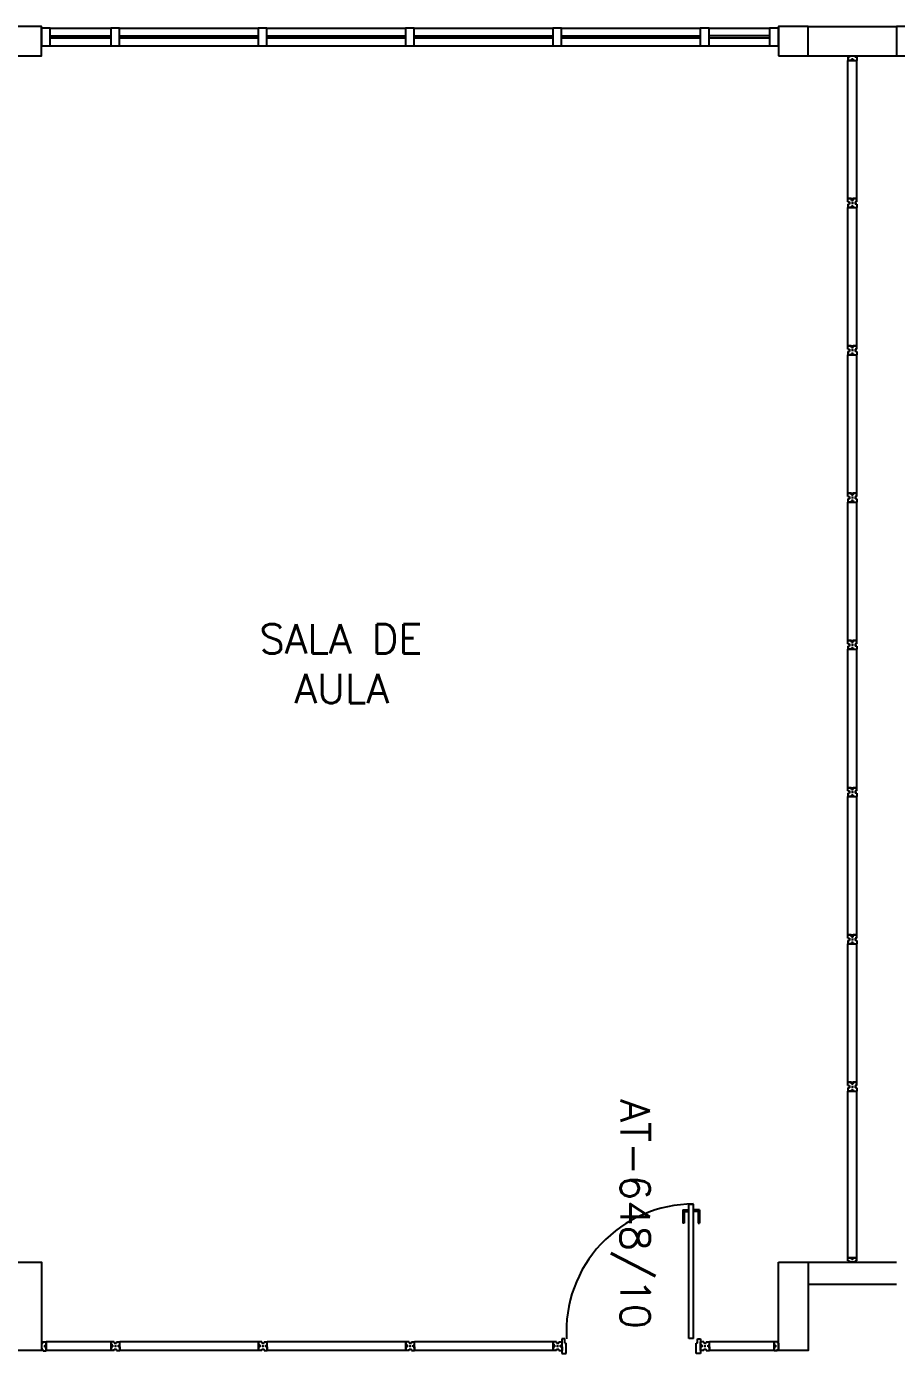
# Model space of a CAD drawing. Header units: millimetres. Extents: x 2552 to 3104, y 1319 to 1450.
# Drawn here: x 2729.76 to 2735.67, y 1342.73 to 1351.74 of the extents above; entities that cross this region are included whole.
import ezdxf

# ---------------------------------------------------------------- set-up
doc = ezdxf.new("R2010")
doc.units = ezdxf.units.MM
for name, color, linetype in [('AR-DIV-EXI', 2, 'Continuous'), ('AR-EST-CNC', 3, 'Continuous'), ('AR-EST-CNC-CRT', 3, 'Continuous'), ('AR-REV', 2, 'Continuous'), ('BI-POR-EXI', 2, 'Continuous'), ('DIV', 2, 'Continuous'), ('TEXTO', 2, 'Continuous'), ('TEXTO-ENDEREÇO', 2, 'Continuous')]:
    doc.layers.add(name, color=color, linetype=linetype)
doc.styles.add('UNB-100', font='simplex.shx', dxfattribs={"height": 0.2})
doc.styles.add('UNB-100-1', font='simplex.shx', dxfattribs={"height": 0.2})

# ---------------------------------------------------------------- blocks, each defined once
blk = doc.blocks.new('ESQCIR-TTN')
for p, q in [((0, 0), (0, -0.12)), ((0.06, 0), (0, 0)), ((0.06, 0), (0.4773, 0)), ((0.06, -0.12), (0.06, 0)), ((0.53, 0), (0.47, 0)), ((0.47, 0), (0.47, -0.12)), ((0.53, 0), (1.4716, 0)), ((0.53, -0.12), (0.53, 0)), ((1.53, 0), (1.47, 0)), ((1.47, 0), (1.47, -0.12)), ((1.53, 0), (2.4716, 0)), ((1.53, -0.12), (1.53, 0)), ((2.53, 0), (2.47, 0)), ((2.47, 0), (2.47, -0.12)), ((2.53, 0), (3.4716, 0)), ((2.53, -0.12), (2.53, 0)), ((3.53, 0), (3.47, 0)), ((3.47, 0), (3.47, -0.12)), ((3.53, 0), (4.4716, 0)), ((3.53, -0.12), (3.53, 0)), ((4.53, 0), (4.47, 0)), ((4.47, 0), (4.47, -0.12)), ((4.53, 0), (4.9408, 0)), ((4.53, -0.12), (4.53, 0)), ((4.9408, 0), (4.9408, -0.12)), ((5.0008, 0), (4.9408, 0)), ((5.0008, -0.12), (5.0008, 0)), ((0.06, -0.054), (0.4773, -0.054)), ((0.06, -0.066), (0.4773, -0.066)), ((0.53, -0.054), (1.4716, -0.054)), ((0.53, -0.066), (1.4716, -0.066)), ((1.53, -0.054), (2.4716, -0.054)), ((1.53, -0.066), (2.4716, -0.066)), ((2.53, -0.054), (3.4716, -0.054)), ((2.53, -0.066), (3.4716, -0.066)), ((3.53, -0.054), (4.4716, -0.054)), ((3.53, -0.066), (4.4716, -0.066)), ((4.53, -0.05), (4.9408, -0.05)), ((4.53, -0.066), (4.9408, -0.066)), ((0, -0.12), (0.06, -0.12)), ((0.06, -0.12), (0.4773, -0.12)), ((0.47, -0.12), (0.53, -0.12)), ((0.53, -0.12), (1.4716, -0.12)), ((1.47, -0.12), (1.53, -0.12)), ((1.53, -0.12), (2.4716, -0.12)), ((2.47, -0.12), (2.53, -0.12)), ((2.53, -0.12), (3.4716, -0.12)), ((3.47, -0.12), (3.53, -0.12)), ((3.53, -0.12), (4.4716, -0.12)), ((4.47, -0.12), (4.53, -0.12)), ((4.53, -0.12), (4.9408, -0.12)), ((4.9408, -0.12), (5.0008, -0.12))]:
    blk.add_line(p, q)
blk = doc.blocks.new('DIVMT-TTN')
for p, q in [((-0.03, 0.03), (-0.03, 0.006)), ((-0.008, 0.03), (-0.03, 0.03)), ((-0.0185, 0.006), (-0.03, 0.006)), ((-0.0185, -0.006), (-0.0185, 0.006)), ((-0.008, 0.03), (-0.008, 0.02)), ((-0.008, 0.02), (0.008, 0.02)), ((-0.0051, 0), (0.0051, 0)), ((0.0051, 0), (-0.0051, 0)), ((-0.0051, 0), (0.0051, 0)), ((0, -0.0051), (0, 0.0051)), ((0, 0.0051), (0, -0.0051)), ((0.008, 0.03), (0.008, 0.02)), ((0.008, 0.03), (0.03, 0.03)), ((0.0205, 0.006), (0.03, 0.006)), ((0.0205, -0.006), (0.0205, 0.006)), ((0.0205, 0.006), (0.0205, -0.006)), ((0.0205, 0.006), (0.03, 0.006)), ((0.97, 0.03), (0.03, 0.03)), ((0.03, 0.006), (0.03, 0.03)), ((0.03, -0.03), (0.03, 0.03)), ((0.03, -0.005), (0.03, 0.005)), ((0.97, -0.03), (0.97, 0.03)), ((0.97, 0.03), (0.97, 0.009)), ((0.97, 0.009), (0.97, 0.027)), ((0.9795, 0.006), (0.97, 0.006)), ((0.97, -0.005), (0.97, 0.005)), ((0.9795, 0.006), (0.9795, -0.006)), ((1.0051, 0), (0.9949, 0)), ((1, 0.0051), (1, -0.0051)), ((-0.0185, -0.006), (-0.03, -0.006)), ((-0.03, -0.03), (-0.03, -0.006)), ((-0.008, -0.03), (-0.03, -0.03)), ((-0.008, -0.03), (-0.008, -0.02)), ((-0.008, -0.02), (0.008, -0.02)), ((0.008, -0.03), (0.008, -0.02)), ((0.008, -0.03), (0.03, -0.03)), ((0.0205, -0.006), (0.03, -0.006)), ((0.0205, -0.006), (0.03, -0.006)), ((0.03, -0.006), (0.03, -0.03)), ((0.97, -0.03), (0.03, -0.03)), ((0.9795, -0.006), (0.97, -0.006)), ((0.97, -0.009), (0.97, -0.027))]:
    blk.add_line(p, q)
blk = doc.blocks.new('MTINI-TTN')
for p, q in [((-0.03, 0.008), (-0.03, 0.03)), ((0.03, 0.03), (-0.03, 0.03)), ((-0.03, 0.008), (-0.02, 0.008)), ((-0.009, 0.03), (-0.027, 0.03)), ((-0.02, 0.008), (-0.02, 0)), ((-0.0009, 0), (-0.02, 0)), ((-0.006, 0.0205), (-0.006, 0.03)), ((-0.006, 0.0225), (-0.006, 0.027)), ((-0.006, 0.0205), (0.006, 0.0205)), ((0.0051, 0), (-0.0051, 0)), ((0.005, 0.03), (-0.005, 0.03)), ((0.004, 0.0205), (-0.004, 0.0205)), ((0.02, 0), (-0.0009, 0)), ((0, -0.0051), (0, 0.0051)), ((0.006, 0.0205), (0.006, 0.03)), ((0.006, 0.0225), (0.006, 0.027)), ((0.009, 0.03), (0.027, 0.03)), ((0.03, 0.008), (0.02, 0.008)), ((0.02, 0), (0.02, 0.008)), ((0.03, 0.008), (0.03, 0.03))]:
    blk.add_line(p, q)
blk = doc.blocks.new('PDV2D-TTN')
at = {"layer": 'DIV'}
for p, q in [((0.0299, 0.05), (0.0599, 0.05)), ((0.0299, 0.035), (0.0299, 0.05)), ((0.0299, -0.035), (0.0299, 0.035)), ((0.0599, 0.05), (0.0599, -0.0199)), ((0.9412, 0.05), (0.9412, -0.0199)), ((0.9712, 0.05), (0.9412, 0.05)), ((0.9712, 0.035), (0.9712, 0.05)), ((0.9712, -0.035), (0.9712, 0.035)), ((0.0299, -0.05), (0.0299, -0.0347)), ((0.05, -0.05), (0.0299, -0.05)), ((0.05, -0.0199), (0.0599, -0.0199)), ((0.05, -0.0199), (0.05, -0.05)), ((0.0787, -0.0505), (0.1087, -0.0505)), ((0.0787, -0.0505), (0.0787, -0.9647)), ((0.1087, -0.0505), (0.1087, -0.9647)), ((0.9512, -0.0199), (0.9412, -0.0199)), ((0.9512, -0.0199), (0.9512, -0.05)), ((0.9512, -0.05), (0.9712, -0.05)), ((0.9712, -0.05), (0.9712, -0.0347)), ((0.1087, -0.9647), (0.0787, -0.9647))]:
    blk.add_line(p, q, dxfattribs=at)
at = {"layer": 'DIV', "color": 1}
for p, q in [((0.0362, -0.9247), (0.0362, -0.8347)), ((0.0462, -0.8347), (0.0364, -0.8347)), ((0.0462, -0.9147), (0.0462, -0.8347)), ((0.1409, -0.9147), (0.1409, -0.8347)), ((0.1409, -0.8347), (0.1507, -0.8347)), ((0.1509, -0.9247), (0.1509, -0.8347)), ((0.0362, -0.9147), (0.0787, -0.9147)), ((0.0362, -0.9247), (0.0787, -0.9247)), ((0.1409, -0.9147), (0.1087, -0.9147)), ((0.1509, -0.9247), (0.1087, -0.9247))]:
    blk.add_line(p, q, dxfattribs=at)
blk.add_arc((0.0755, -0.1001), 0.8651, 270.2128, 3.32117, dxfattribs=at)

msp = doc.modelspace()

# ---------------------------------------------------------------- linework, layer by layer
at = {"layer": 'AR-DIV-EXI'}
for p, q in [((2735.3672, 1351.5428), (2735.3672, 1351.5326)), ((2735.3372, 1351.5297), (2735.3372, 1351.5077)), ((2735.3372, 1351.5297), (2735.3472, 1351.5297)), ((2735.3372, 1350.569), (2735.3372, 1351.5077)), ((2735.3372, 1351.5077), (2735.3972, 1351.5077)), ((2735.3582, 1351.5077), (2735.3402, 1351.5077)), ((2735.3472, 1351.5377), (2735.3472, 1351.5297)), ((2735.3472, 1351.5377), (2735.368, 1351.5377)), ((2735.3612, 1351.5172), (2735.3612, 1351.5077)), ((2735.3732, 1351.5172), (2735.3612, 1351.5172)), ((2735.3612, 1351.5152), (2735.3612, 1351.5107)), ((2735.3621, 1351.5377), (2735.3723, 1351.5377)), ((2735.3622, 1351.5077), (2735.3722, 1351.5077)), ((2735.3632, 1351.5172), (2735.3712, 1351.5172)), ((2735.368, 1351.5377), (2735.3872, 1351.5377)), ((2735.3732, 1351.5172), (2735.3732, 1351.5077)), ((2735.3732, 1351.5152), (2735.3732, 1351.5107)), ((2735.3762, 1351.5077), (2735.3942, 1351.5077)), ((2735.3872, 1351.5297), (2735.3872, 1351.5377)), ((2735.3972, 1351.5297), (2735.3872, 1351.5297)), ((2735.3972, 1351.5297), (2735.3972, 1351.5077)), ((2735.3972, 1350.569), (2735.3972, 1351.5077)), ((2735.3372, 1350.569), (2735.3972, 1350.569)), ((2735.3582, 1350.569), (2735.3402, 1350.569)), ((2735.3612, 1350.5595), (2735.3612, 1350.569)), ((2735.3622, 1350.569), (2735.3722, 1350.569)), ((2735.3732, 1350.5595), (2735.3732, 1350.569)), ((2735.3972, 1350.569), (2735.3762, 1350.569)), ((2735.3762, 1350.569), (2735.3942, 1350.569)), ((2735.3372, 1344.569), (2735.3612, 1344.569)), ((2735.3372, 1344.547), (2735.3372, 1344.569)), ((2735.3372, 1344.569), (2735.3612, 1344.569)), ((2735.3372, 1344.547), (2735.3372, 1344.569)), ((2735.3372, 1344.547), (2735.3472, 1344.547)), ((2735.3372, 1344.547), (2735.3472, 1344.547)), ((2735.3372, 1344.531), (2735.3372, 1344.509)), ((2735.3372, 1344.531), (2735.3472, 1344.531)), ((2735.3372, 1344.531), (2735.3372, 1344.509)), ((2735.3372, 1344.531), (2735.3472, 1344.531)), ((2735.3472, 1344.547), (2735.3472, 1344.531)), ((2735.3472, 1344.547), (2735.3472, 1344.531)), ((2735.3612, 1344.5575), (2735.3612, 1344.569)), ((2735.3612, 1344.5575), (2735.3612, 1344.569)), ((2735.3612, 1344.5575), (2735.3732, 1344.5575)), ((2735.3612, 1344.5575), (2735.3732, 1344.5575)), ((2735.3612, 1344.5185), (2735.3612, 1344.509)), ((2735.3732, 1344.5185), (2735.3612, 1344.5185)), ((2735.3612, 1344.5185), (2735.3612, 1344.509)), ((2735.3612, 1344.5185), (2735.3732, 1344.5185)), ((2735.3612, 1344.5185), (2735.3612, 1344.509)), ((2735.3732, 1344.5185), (2735.3612, 1344.5185)), ((2735.3612, 1344.5185), (2735.3612, 1344.509)), ((2735.3612, 1344.5185), (2735.3732, 1344.5185)), ((2735.3723, 1344.539), (2735.3621, 1344.539)), ((2735.3621, 1344.539), (2735.3723, 1344.539)), ((2735.3723, 1344.539), (2735.3621, 1344.539)), ((2735.3621, 1344.539), (2735.3723, 1344.539)), ((2735.3672, 1344.5441), (2735.3672, 1344.5339)), ((2735.3672, 1344.5339), (2735.3672, 1344.5441)), ((2735.3672, 1344.5441), (2735.3672, 1344.5339)), ((2735.3672, 1344.5441), (2735.3672, 1344.5339)), ((2735.3672, 1344.5339), (2735.3672, 1344.5441)), ((2735.3672, 1344.5441), (2735.3672, 1344.5339)), ((2735.3972, 1344.569), (2735.3732, 1344.569)), ((2735.3732, 1344.5575), (2735.3732, 1344.569)), ((2735.3972, 1344.569), (2735.3732, 1344.569)), ((2735.3732, 1344.5575), (2735.3732, 1344.569)), ((2735.3732, 1344.5185), (2735.3732, 1344.509)), ((2735.3732, 1344.5185), (2735.3732, 1344.509)), ((2735.3732, 1344.5185), (2735.3732, 1344.509)), ((2735.3732, 1344.5185), (2735.3732, 1344.509)), ((2735.3872, 1344.547), (2735.3872, 1344.531)), ((2735.3972, 1344.547), (2735.3872, 1344.547)), ((2735.3872, 1344.547), (2735.3872, 1344.531)), ((2735.3972, 1344.547), (2735.3872, 1344.547)), ((2735.3972, 1344.531), (2735.3872, 1344.531)), ((2735.3972, 1344.531), (2735.3872, 1344.531)), ((2735.3972, 1344.547), (2735.3972, 1344.569)), ((2735.3972, 1344.547), (2735.3972, 1344.569)), ((2735.3972, 1344.531), (2735.3972, 1344.509)), ((2735.3972, 1344.531), (2735.3972, 1344.509)), ((2735.3372, 1343.3776), (2735.3372, 1344.509)), ((2735.3372, 1344.509), (2735.3972, 1344.509)), ((2735.3612, 1344.509), (2735.3372, 1344.509)), ((2735.3372, 1343.3776), (2735.3372, 1344.509)), ((2735.3372, 1344.509), (2735.3972, 1344.509)), ((2735.3612, 1344.509), (2735.3372, 1344.509)), ((2735.3622, 1344.509), (2735.3722, 1344.509)), ((2735.3622, 1344.509), (2735.3722, 1344.509)), ((2735.3732, 1344.509), (2735.3972, 1344.509)), ((2735.3732, 1344.509), (2735.3972, 1344.509)), ((2735.3972, 1343.3776), (2735.3972, 1344.509)), ((2735.3972, 1343.3776), (2735.3972, 1344.509)), ((2735.3372, 1343.3776), (2735.3972, 1343.3776)), ((2735.3372, 1343.3776), (2735.3972, 1343.3776)), ((2735.3582, 1343.3776), (2735.3402, 1343.3776)), ((2735.3582, 1343.3776), (2735.3402, 1343.3776)), ((2735.3612, 1343.3681), (2735.3612, 1343.3776)), ((2735.3612, 1343.3681), (2735.3612, 1343.3776)), ((2735.3732, 1343.3681), (2735.3612, 1343.3681)), ((2735.3732, 1343.3681), (2735.3612, 1343.3681)), ((2735.3723, 1343.3476), (2735.3621, 1343.3476)), ((2735.3723, 1343.3476), (2735.3621, 1343.3476)), ((2735.3622, 1343.3776), (2735.3722, 1343.3776)), ((2735.3622, 1343.3776), (2735.3722, 1343.3776)), ((2735.3672, 1343.3425), (2735.3672, 1343.3527)), ((2735.3672, 1343.3425), (2735.3672, 1343.3527)), ((2735.3732, 1343.3681), (2735.3732, 1343.3776)), ((2735.3732, 1343.3681), (2735.3732, 1343.3776)), ((2735.3762, 1343.3776), (2735.3942, 1343.3776)), ((2735.3972, 1343.3776), (2735.3762, 1343.3776)), ((2735.3762, 1343.3776), (2735.3942, 1343.3776)), ((2735.3972, 1343.3776), (2735.3762, 1343.3776)), ((2729.8741, 1342.8063), (2729.8741, 1342.7963)), ((2729.8741, 1342.8063), (2729.8961, 1342.8063)), ((2729.8741, 1342.8063), (2729.8741, 1342.7963)), ((2729.8741, 1342.8063), (2729.8961, 1342.8063)), ((2729.8961, 1342.8074), (2729.8961, 1342.7864)), ((2729.8961, 1342.7474), (2729.8961, 1342.8074)), ((2730.3371, 1342.8074), (2729.8961, 1342.8074)), ((2729.8961, 1342.8074), (2729.8961, 1342.7864)), ((2729.8961, 1342.7474), (2729.8961, 1342.8074)), ((2730.3371, 1342.8074), (2729.8961, 1342.8074)), ((2729.8961, 1342.8063), (2729.8961, 1342.7463)), ((2729.8961, 1342.8063), (2729.8961, 1342.7463)), ((2729.8961, 1342.7864), (2729.8961, 1342.8044)), ((2729.8961, 1342.7864), (2729.8961, 1342.8044)), ((2729.8961, 1342.7853), (2729.8961, 1342.8033)), ((2729.8961, 1342.7853), (2729.8961, 1342.8033)), ((2730.359, 1342.8074), (2730.337, 1342.8074)), ((2730.337, 1342.8074), (2730.337, 1342.7834)), ((2730.359, 1342.8074), (2730.337, 1342.8074)), ((2730.337, 1342.8074), (2730.337, 1342.7834)), ((2730.3371, 1342.7474), (2730.3371, 1342.8074)), ((2730.3371, 1342.8074), (2730.3371, 1342.7864)), ((2730.3371, 1342.7474), (2730.3371, 1342.8074)), ((2730.3371, 1342.8074), (2730.3371, 1342.7864)), ((2730.3371, 1342.7864), (2730.3371, 1342.8044)), ((2730.3371, 1342.7864), (2730.3371, 1342.8044)), ((2730.359, 1342.8074), (2730.359, 1342.7974)), ((2730.359, 1342.8074), (2730.359, 1342.7974)), ((2730.375, 1342.8074), (2730.397, 1342.8074)), ((2730.375, 1342.8074), (2730.375, 1342.7974)), ((2730.375, 1342.8074), (2730.397, 1342.8074)), ((2730.375, 1342.8074), (2730.375, 1342.7974)), ((2730.397, 1342.7474), (2730.397, 1342.8074)), ((2730.397, 1342.7834), (2730.397, 1342.8074)), ((2731.337, 1342.8074), (2730.397, 1342.8074)), ((2730.397, 1342.7474), (2730.397, 1342.8074)), ((2730.397, 1342.7834), (2730.397, 1342.8074)), ((2731.337, 1342.8074), (2730.397, 1342.8074)), ((2731.359, 1342.8074), (2731.337, 1342.8074)), ((2731.337, 1342.8074), (2731.337, 1342.7834)), ((2731.337, 1342.8074), (2731.337, 1342.7864)), ((2731.337, 1342.7474), (2731.337, 1342.8074)), ((2731.359, 1342.8074), (2731.337, 1342.8074)), ((2731.337, 1342.8074), (2731.337, 1342.7834)), ((2731.337, 1342.8074), (2731.337, 1342.7864)), ((2731.337, 1342.7474), (2731.337, 1342.8074)), ((2731.337, 1342.7864), (2731.337, 1342.8044)), ((2731.337, 1342.7864), (2731.337, 1342.8044)), ((2731.359, 1342.8074), (2731.359, 1342.7974)), ((2731.359, 1342.8074), (2731.359, 1342.7974)), ((2731.375, 1342.8074), (2731.397, 1342.8074)), ((2731.375, 1342.8074), (2731.375, 1342.7974)), ((2731.375, 1342.8074), (2731.397, 1342.8074)), ((2731.375, 1342.8074), (2731.375, 1342.7974)), ((2731.397, 1342.7474), (2731.397, 1342.8074)), ((2731.397, 1342.7834), (2731.397, 1342.8074)), ((2732.337, 1342.8074), (2731.397, 1342.8074)), ((2731.397, 1342.7474), (2731.397, 1342.8074)), ((2731.397, 1342.7834), (2731.397, 1342.8074)), ((2732.337, 1342.8074), (2731.397, 1342.8074)), ((2732.359, 1342.8074), (2732.337, 1342.8074)), ((2732.337, 1342.8074), (2732.337, 1342.7834)), ((2732.337, 1342.8074), (2732.337, 1342.7864)), ((2732.337, 1342.7474), (2732.337, 1342.8074)), ((2732.359, 1342.8074), (2732.337, 1342.8074)), ((2732.337, 1342.8074), (2732.337, 1342.7834)), ((2732.337, 1342.8074), (2732.337, 1342.7864)), ((2732.337, 1342.7474), (2732.337, 1342.8074)), ((2732.337, 1342.7864), (2732.337, 1342.8044)), ((2732.337, 1342.7864), (2732.337, 1342.8044)), ((2732.359, 1342.8074), (2732.359, 1342.7974)), ((2732.359, 1342.8074), (2732.359, 1342.7974)), ((2732.375, 1342.8074), (2732.397, 1342.8074)), ((2732.375, 1342.8074), (2732.375, 1342.7974)), ((2732.375, 1342.8074), (2732.397, 1342.8074)), ((2732.375, 1342.8074), (2732.375, 1342.7974)), ((2733.337, 1342.8074), (2732.397, 1342.8074)), ((2733.337, 1342.8074), (2732.397, 1342.8074)), ((2732.397, 1342.7474), (2732.397, 1342.8074)), ((2732.397, 1342.7834), (2732.397, 1342.8074)), ((2733.337, 1342.8074), (2732.397, 1342.8074)), ((2733.337, 1342.8074), (2732.397, 1342.8074)), ((2732.397, 1342.7474), (2732.397, 1342.8074)), ((2732.397, 1342.7834), (2732.397, 1342.8074)), ((2733.337, 1342.8074), (2733.337, 1342.7864)), ((2733.337, 1342.8074), (2733.337, 1342.7834)), ((2733.359, 1342.8074), (2733.337, 1342.8074)), ((2733.337, 1342.7474), (2733.337, 1342.8074)), ((2733.337, 1342.8074), (2733.337, 1342.7864)), ((2733.337, 1342.8074), (2733.337, 1342.7834)), ((2733.359, 1342.8074), (2733.337, 1342.8074)), ((2733.337, 1342.7474), (2733.337, 1342.8074)), ((2733.337, 1342.7864), (2733.337, 1342.8044)), ((2733.337, 1342.7864), (2733.337, 1342.8044)), ((2733.359, 1342.8074), (2733.359, 1342.7974)), ((2733.359, 1342.8074), (2733.359, 1342.7974)), ((2733.375, 1342.8074), (2733.375, 1342.7974)), ((2733.375, 1342.8074), (2733.397, 1342.8074)), ((2733.375, 1342.8074), (2733.375, 1342.7974)), ((2733.375, 1342.8074), (2733.397, 1342.8074)), ((2733.397, 1342.7834), (2733.397, 1342.8074)), ((2733.397, 1342.7474), (2733.397, 1342.8074)), ((2733.397, 1342.7834), (2733.397, 1342.8074)), ((2733.397, 1342.7474), (2733.397, 1342.8074)), ((2734.337, 1342.8074), (2734.337, 1342.7864)), ((2734.337, 1342.7474), (2734.337, 1342.8074)), ((2734.359, 1342.8074), (2734.337, 1342.8074)), ((2734.337, 1342.8074), (2734.337, 1342.7834)), ((2734.337, 1342.8074), (2734.337, 1342.7864)), ((2734.337, 1342.7474), (2734.337, 1342.8074)), ((2734.359, 1342.8074), (2734.337, 1342.8074)), ((2734.337, 1342.8074), (2734.337, 1342.7834)), ((2734.337, 1342.7864), (2734.337, 1342.8044)), ((2734.337, 1342.7864), (2734.337, 1342.8044)), ((2734.359, 1342.8074), (2734.359, 1342.7974)), ((2734.359, 1342.8074), (2734.359, 1342.7974)), ((2734.375, 1342.8074), (2734.397, 1342.8074)), ((2734.375, 1342.8074), (2734.375, 1342.7974)), ((2734.375, 1342.8074), (2734.397, 1342.8074)), ((2734.375, 1342.8074), (2734.375, 1342.7974)), ((2734.397, 1342.7474), (2734.397, 1342.8074)), ((2734.397, 1342.7834), (2734.397, 1342.8074)), ((2734.8368, 1342.8074), (2734.397, 1342.8074)), ((2734.397, 1342.7474), (2734.397, 1342.8074)), ((2734.397, 1342.7834), (2734.397, 1342.8074)), ((2734.8368, 1342.8074), (2734.397, 1342.8074)), ((2734.8361, 1342.8074), (2734.8361, 1342.7864)), ((2734.8361, 1342.7474), (2734.8361, 1342.8074)), ((2734.8361, 1342.8074), (2734.8361, 1342.7864)), ((2734.8361, 1342.7474), (2734.8361, 1342.8074)), ((2734.8581, 1342.8063), (2734.8361, 1342.8063)), ((2734.8361, 1342.8063), (2734.8361, 1342.7463)), ((2734.8581, 1342.8063), (2734.8361, 1342.8063)), ((2734.8361, 1342.8063), (2734.8361, 1342.7463)), ((2734.8361, 1342.7864), (2734.8361, 1342.8044)), ((2734.8361, 1342.7864), (2734.8361, 1342.8044)), ((2734.8361, 1342.7853), (2734.8361, 1342.8033)), ((2734.8361, 1342.7853), (2734.8361, 1342.8033)), ((2734.8581, 1342.8063), (2734.8581, 1342.7963)), ((2734.8581, 1342.8063), (2734.8581, 1342.7963)), ((2729.861, 1342.7774), (2729.8712, 1342.7774)), ((2729.861, 1342.7774), (2729.8712, 1342.7774)), ((2729.861, 1342.7763), (2729.8712, 1342.7763)), ((2729.861, 1342.7763), (2729.8712, 1342.7763)), ((2729.8661, 1342.7963), (2729.8661, 1342.7755)), ((2729.8661, 1342.7963), (2729.8741, 1342.7963)), ((2729.8661, 1342.7963), (2729.8661, 1342.7755)), ((2729.8661, 1342.7963), (2729.8741, 1342.7963)), ((2729.8661, 1342.7825), (2729.8661, 1342.7723)), ((2729.8661, 1342.7825), (2729.8661, 1342.7723)), ((2729.8661, 1342.7814), (2729.8661, 1342.7712)), ((2729.8661, 1342.7814), (2729.8661, 1342.7712)), ((2729.8661, 1342.7755), (2729.8661, 1342.7563)), ((2729.8661, 1342.7755), (2729.8661, 1342.7563)), ((2729.8741, 1342.7563), (2729.8661, 1342.7563)), ((2729.8741, 1342.7563), (2729.8661, 1342.7563)), ((2729.8741, 1342.7463), (2729.8741, 1342.7563)), ((2729.8741, 1342.7463), (2729.8741, 1342.7563)), ((2729.8741, 1342.7463), (2729.8961, 1342.7463)), ((2729.8741, 1342.7463), (2729.8961, 1342.7463)), ((2729.8866, 1342.7834), (2729.8961, 1342.7834)), ((2729.8866, 1342.7834), (2729.8866, 1342.7714)), ((2729.8866, 1342.7834), (2729.8961, 1342.7834)), ((2729.8866, 1342.7834), (2729.8866, 1342.7714)), ((2729.8866, 1342.7823), (2729.8961, 1342.7823)), ((2729.8866, 1342.7703), (2729.8866, 1342.7823)), ((2729.8866, 1342.7823), (2729.8961, 1342.7823)), ((2729.8866, 1342.7703), (2729.8866, 1342.7823)), ((2729.8866, 1342.7803), (2729.8866, 1342.7723)), ((2729.8866, 1342.7803), (2729.8866, 1342.7723)), ((2729.8866, 1342.7714), (2729.8961, 1342.7714)), ((2729.8866, 1342.7714), (2729.8961, 1342.7714)), ((2729.8866, 1342.7703), (2729.8961, 1342.7703)), ((2729.8866, 1342.7703), (2729.8961, 1342.7703)), ((2729.8886, 1342.7823), (2729.8931, 1342.7823)), ((2729.8886, 1342.7823), (2729.8931, 1342.7823)), ((2729.8886, 1342.7703), (2729.8931, 1342.7703)), ((2729.8886, 1342.7703), (2729.8931, 1342.7703)), ((2729.8961, 1342.7724), (2729.8961, 1342.7824)), ((2729.8961, 1342.7724), (2729.8961, 1342.7824)), ((2729.8961, 1342.7813), (2729.8961, 1342.7713)), ((2729.8961, 1342.7813), (2729.8961, 1342.7713)), ((2729.8961, 1342.7684), (2729.8961, 1342.7504)), ((2729.8961, 1342.7684), (2729.8961, 1342.7504)), ((2729.8961, 1342.7673), (2729.8961, 1342.7493)), ((2729.8961, 1342.7673), (2729.8961, 1342.7493)), ((2730.3371, 1342.7474), (2729.8961, 1342.7474)), ((2730.3371, 1342.7474), (2729.8961, 1342.7474)), ((2730.3485, 1342.7834), (2730.337, 1342.7834)), ((2730.3485, 1342.7834), (2730.337, 1342.7834)), ((2730.337, 1342.7474), (2730.337, 1342.7714)), ((2730.3485, 1342.7714), (2730.337, 1342.7714)), ((2730.337, 1342.7474), (2730.337, 1342.7714)), ((2730.3485, 1342.7714), (2730.337, 1342.7714)), ((2730.359, 1342.7474), (2730.337, 1342.7474)), ((2730.359, 1342.7474), (2730.337, 1342.7474)), ((2730.3466, 1342.7834), (2730.3371, 1342.7834)), ((2730.3466, 1342.7834), (2730.3371, 1342.7834)), ((2730.3371, 1342.7724), (2730.3371, 1342.7824)), ((2730.3371, 1342.7724), (2730.3371, 1342.7824)), ((2730.3466, 1342.7714), (2730.3371, 1342.7714)), ((2730.3466, 1342.7714), (2730.3371, 1342.7714)), ((2730.3371, 1342.7684), (2730.3371, 1342.7504)), ((2730.3371, 1342.7684), (2730.3371, 1342.7504)), ((2730.3466, 1342.7834), (2730.3466, 1342.7714)), ((2730.3466, 1342.7834), (2730.3466, 1342.7714)), ((2730.3485, 1342.7714), (2730.3485, 1342.7834)), ((2730.3485, 1342.7714), (2730.3485, 1342.7834)), ((2730.359, 1342.7974), (2730.375, 1342.7974)), ((2730.359, 1342.7974), (2730.375, 1342.7974)), ((2730.359, 1342.7574), (2730.375, 1342.7574)), ((2730.359, 1342.7474), (2730.359, 1342.7574)), ((2730.359, 1342.7574), (2730.375, 1342.7574)), ((2730.359, 1342.7474), (2730.359, 1342.7574)), ((2730.3619, 1342.7774), (2730.3721, 1342.7774)), ((2730.3721, 1342.7774), (2730.3619, 1342.7774)), ((2730.3619, 1342.7774), (2730.3721, 1342.7774)), ((2730.3619, 1342.7774), (2730.3721, 1342.7774)), ((2730.3721, 1342.7774), (2730.3619, 1342.7774)), ((2730.3619, 1342.7774), (2730.3721, 1342.7774)), ((2730.3722, 1342.7774), (2730.362, 1342.7774)), ((2730.3722, 1342.7774), (2730.362, 1342.7774)), ((2730.367, 1342.7825), (2730.367, 1342.7723)), ((2730.367, 1342.7723), (2730.367, 1342.7825)), ((2730.367, 1342.7825), (2730.367, 1342.7723)), ((2730.367, 1342.7723), (2730.367, 1342.7825)), ((2730.3671, 1342.7825), (2730.3671, 1342.7723)), ((2730.3671, 1342.7825), (2730.3671, 1342.7723)), ((2730.375, 1342.7474), (2730.375, 1342.7574)), ((2730.375, 1342.7474), (2730.375, 1342.7574)), ((2730.375, 1342.7474), (2730.397, 1342.7474)), ((2730.375, 1342.7474), (2730.397, 1342.7474)), ((2730.3875, 1342.7834), (2730.397, 1342.7834)), ((2730.3875, 1342.7834), (2730.3875, 1342.7714)), ((2730.3875, 1342.7714), (2730.3875, 1342.7834)), ((2730.3875, 1342.7834), (2730.397, 1342.7834)), ((2730.3875, 1342.7834), (2730.397, 1342.7834)), ((2730.3875, 1342.7834), (2730.3875, 1342.7714)), ((2730.3875, 1342.7714), (2730.3875, 1342.7834)), ((2730.3875, 1342.7834), (2730.397, 1342.7834)), ((2730.3875, 1342.7714), (2730.397, 1342.7714)), ((2730.3875, 1342.7714), (2730.397, 1342.7714)), ((2730.3875, 1342.7714), (2730.397, 1342.7714)), ((2730.3875, 1342.7714), (2730.397, 1342.7714)), ((2730.397, 1342.7724), (2730.397, 1342.7824)), ((2730.397, 1342.7724), (2730.397, 1342.7824)), ((2730.397, 1342.7714), (2730.397, 1342.7474)), ((2730.397, 1342.7714), (2730.397, 1342.7474)), ((2731.337, 1342.7474), (2730.397, 1342.7474)), ((2731.337, 1342.7474), (2730.397, 1342.7474)), ((2731.3485, 1342.7834), (2731.337, 1342.7834)), ((2731.3465, 1342.7834), (2731.337, 1342.7834)), ((2731.3485, 1342.7834), (2731.337, 1342.7834)), ((2731.3465, 1342.7834), (2731.337, 1342.7834)), ((2731.337, 1342.7724), (2731.337, 1342.7824)), ((2731.337, 1342.7724), (2731.337, 1342.7824)), ((2731.337, 1342.7474), (2731.337, 1342.7714)), ((2731.3485, 1342.7714), (2731.337, 1342.7714)), ((2731.3465, 1342.7714), (2731.337, 1342.7714)), ((2731.337, 1342.7474), (2731.337, 1342.7714)), ((2731.3485, 1342.7714), (2731.337, 1342.7714)), ((2731.3465, 1342.7714), (2731.337, 1342.7714)), ((2731.337, 1342.7684), (2731.337, 1342.7504)), ((2731.337, 1342.7684), (2731.337, 1342.7504)), ((2731.359, 1342.7474), (2731.337, 1342.7474)), ((2731.359, 1342.7474), (2731.337, 1342.7474)), ((2731.3465, 1342.7834), (2731.3465, 1342.7714)), ((2731.3465, 1342.7834), (2731.3465, 1342.7714)), ((2731.3485, 1342.7714), (2731.3485, 1342.7834)), ((2731.3485, 1342.7714), (2731.3485, 1342.7834)), ((2731.359, 1342.7974), (2731.375, 1342.7974)), ((2731.359, 1342.7974), (2731.375, 1342.7974)), ((2731.359, 1342.7474), (2731.359, 1342.7574)), ((2731.359, 1342.7574), (2731.375, 1342.7574)), ((2731.359, 1342.7474), (2731.359, 1342.7574)), ((2731.359, 1342.7574), (2731.375, 1342.7574)), ((2731.3619, 1342.7774), (2731.3721, 1342.7774)), ((2731.3721, 1342.7774), (2731.3619, 1342.7774)), ((2731.3619, 1342.7774), (2731.3721, 1342.7774)), ((2731.3721, 1342.7774), (2731.3619, 1342.7774)), ((2731.3619, 1342.7774), (2731.3721, 1342.7774)), ((2731.3721, 1342.7774), (2731.3619, 1342.7774)), ((2731.3619, 1342.7774), (2731.3721, 1342.7774)), ((2731.3721, 1342.7774), (2731.3619, 1342.7774)), ((2731.367, 1342.7825), (2731.367, 1342.7723)), ((2731.367, 1342.7723), (2731.367, 1342.7825)), ((2731.367, 1342.7825), (2731.367, 1342.7723)), ((2731.367, 1342.7825), (2731.367, 1342.7723)), ((2731.367, 1342.7723), (2731.367, 1342.7825)), ((2731.367, 1342.7825), (2731.367, 1342.7723)), ((2731.375, 1342.7474), (2731.375, 1342.7574)), ((2731.375, 1342.7474), (2731.375, 1342.7574)), ((2731.375, 1342.7474), (2731.397, 1342.7474)), ((2731.375, 1342.7474), (2731.397, 1342.7474)), ((2731.3875, 1342.7834), (2731.397, 1342.7834)), ((2731.3875, 1342.7834), (2731.3875, 1342.7714)), ((2731.3875, 1342.7714), (2731.3875, 1342.7834)), ((2731.3875, 1342.7834), (2731.397, 1342.7834)), ((2731.3875, 1342.7834), (2731.397, 1342.7834)), ((2731.3875, 1342.7834), (2731.3875, 1342.7714)), ((2731.3875, 1342.7714), (2731.3875, 1342.7834)), ((2731.3875, 1342.7834), (2731.397, 1342.7834)), ((2731.3875, 1342.7714), (2731.397, 1342.7714)), ((2731.3875, 1342.7714), (2731.397, 1342.7714)), ((2731.3875, 1342.7714), (2731.397, 1342.7714)), ((2731.3875, 1342.7714), (2731.397, 1342.7714)), ((2731.397, 1342.7724), (2731.397, 1342.7824)), ((2731.397, 1342.7724), (2731.397, 1342.7824)), ((2731.397, 1342.7714), (2731.397, 1342.7474)), ((2731.397, 1342.7714), (2731.397, 1342.7474)), ((2732.337, 1342.7474), (2731.397, 1342.7474)), ((2732.337, 1342.7474), (2731.397, 1342.7474)), ((2732.3485, 1342.7834), (2732.337, 1342.7834)), ((2732.3465, 1342.7834), (2732.337, 1342.7834)), ((2732.3485, 1342.7834), (2732.337, 1342.7834)), ((2732.3465, 1342.7834), (2732.337, 1342.7834)), ((2732.337, 1342.7724), (2732.337, 1342.7824)), ((2732.337, 1342.7724), (2732.337, 1342.7824)), ((2732.337, 1342.7474), (2732.337, 1342.7714)), ((2732.3485, 1342.7714), (2732.337, 1342.7714)), ((2732.3465, 1342.7714), (2732.337, 1342.7714)), ((2732.337, 1342.7474), (2732.337, 1342.7714)), ((2732.3485, 1342.7714), (2732.337, 1342.7714)), ((2732.3465, 1342.7714), (2732.337, 1342.7714)), ((2732.337, 1342.7684), (2732.337, 1342.7504)), ((2732.337, 1342.7684), (2732.337, 1342.7504)), ((2732.359, 1342.7474), (2732.337, 1342.7474)), ((2732.359, 1342.7474), (2732.337, 1342.7474)), ((2732.3465, 1342.7834), (2732.3465, 1342.7714)), ((2732.3465, 1342.7834), (2732.3465, 1342.7714)), ((2732.3485, 1342.7714), (2732.3485, 1342.7834)), ((2732.3485, 1342.7714), (2732.3485, 1342.7834)), ((2732.359, 1342.7974), (2732.375, 1342.7974)), ((2732.359, 1342.7974), (2732.375, 1342.7974)), ((2732.359, 1342.7574), (2732.375, 1342.7574)), ((2732.359, 1342.7474), (2732.359, 1342.7574)), ((2732.359, 1342.7574), (2732.375, 1342.7574)), ((2732.359, 1342.7474), (2732.359, 1342.7574)), ((2732.3619, 1342.7774), (2732.3721, 1342.7774)), ((2732.3721, 1342.7774), (2732.3619, 1342.7774)), ((2732.3619, 1342.7774), (2732.3721, 1342.7774)), ((2732.3721, 1342.7774), (2732.3619, 1342.7774)), ((2732.3619, 1342.7774), (2732.3721, 1342.7774)), ((2732.3721, 1342.7774), (2732.3619, 1342.7774)), ((2732.3619, 1342.7774), (2732.3721, 1342.7774)), ((2732.3721, 1342.7774), (2732.3619, 1342.7774)), ((2732.367, 1342.7825), (2732.367, 1342.7723)), ((2732.367, 1342.7723), (2732.367, 1342.7825)), ((2732.367, 1342.7825), (2732.367, 1342.7723)), ((2732.367, 1342.7825), (2732.367, 1342.7723)), ((2732.367, 1342.7723), (2732.367, 1342.7825)), ((2732.367, 1342.7825), (2732.367, 1342.7723)), ((2732.375, 1342.7474), (2732.375, 1342.7574)), ((2732.375, 1342.7474), (2732.375, 1342.7574)), ((2732.375, 1342.7474), (2732.397, 1342.7474)), ((2732.375, 1342.7474), (2732.397, 1342.7474)), ((2732.3875, 1342.7834), (2732.397, 1342.7834)), ((2732.3875, 1342.7834), (2732.3875, 1342.7714)), ((2732.3875, 1342.7714), (2732.3875, 1342.7834)), ((2732.3875, 1342.7834), (2732.397, 1342.7834)), ((2732.3875, 1342.7834), (2732.397, 1342.7834)), ((2732.3875, 1342.7834), (2732.3875, 1342.7714)), ((2732.3875, 1342.7714), (2732.3875, 1342.7834)), ((2732.3875, 1342.7834), (2732.397, 1342.7834)), ((2732.3875, 1342.7714), (2732.397, 1342.7714)), ((2732.3875, 1342.7714), (2732.397, 1342.7714)), ((2732.3875, 1342.7714), (2732.397, 1342.7714)), ((2732.3875, 1342.7714), (2732.397, 1342.7714)), ((2732.397, 1342.7724), (2732.397, 1342.7824)), ((2732.397, 1342.7724), (2732.397, 1342.7824)), ((2732.397, 1342.7714), (2732.397, 1342.7474)), ((2732.397, 1342.7714), (2732.397, 1342.7474)), ((2733.337, 1342.7474), (2732.397, 1342.7474)), ((2733.337, 1342.7474), (2732.397, 1342.7474)), ((2733.337, 1342.7474), (2732.397, 1342.7474)), ((2733.337, 1342.7474), (2732.397, 1342.7474)), ((2733.3465, 1342.7834), (2733.337, 1342.7834)), ((2733.3485, 1342.7834), (2733.337, 1342.7834)), ((2733.3465, 1342.7834), (2733.337, 1342.7834)), ((2733.3485, 1342.7834), (2733.337, 1342.7834)), ((2733.337, 1342.7724), (2733.337, 1342.7824)), ((2733.337, 1342.7724), (2733.337, 1342.7824)), ((2733.3465, 1342.7714), (2733.337, 1342.7714)), ((2733.3485, 1342.7714), (2733.337, 1342.7714)), ((2733.337, 1342.7474), (2733.337, 1342.7714)), ((2733.3465, 1342.7714), (2733.337, 1342.7714)), ((2733.3485, 1342.7714), (2733.337, 1342.7714)), ((2733.337, 1342.7474), (2733.337, 1342.7714)), ((2733.337, 1342.7684), (2733.337, 1342.7504)), ((2733.337, 1342.7684), (2733.337, 1342.7504)), ((2733.359, 1342.7474), (2733.337, 1342.7474)), ((2733.359, 1342.7474), (2733.337, 1342.7474)), ((2733.3465, 1342.7834), (2733.3465, 1342.7714)), ((2733.3465, 1342.7834), (2733.3465, 1342.7714)), ((2733.3485, 1342.7714), (2733.3485, 1342.7834)), ((2733.3485, 1342.7714), (2733.3485, 1342.7834)), ((2733.359, 1342.7974), (2733.375, 1342.7974)), ((2733.359, 1342.7974), (2733.375, 1342.7974)), ((2733.359, 1342.7474), (2733.359, 1342.7574)), ((2733.359, 1342.7574), (2733.375, 1342.7574)), ((2733.359, 1342.7474), (2733.359, 1342.7574)), ((2733.359, 1342.7574), (2733.375, 1342.7574)), ((2733.3721, 1342.7774), (2733.3619, 1342.7774)), ((2733.3619, 1342.7774), (2733.3721, 1342.7774)), ((2733.3721, 1342.7774), (2733.3619, 1342.7774)), ((2733.3619, 1342.7774), (2733.3721, 1342.7774)), ((2733.3721, 1342.7774), (2733.3619, 1342.7774)), ((2733.3619, 1342.7774), (2733.3721, 1342.7774)), ((2733.3721, 1342.7774), (2733.3619, 1342.7774)), ((2733.3619, 1342.7774), (2733.3721, 1342.7774)), ((2733.367, 1342.7825), (2733.367, 1342.7723)), ((2733.367, 1342.7723), (2733.367, 1342.7825)), ((2733.367, 1342.7825), (2733.367, 1342.7723)), ((2733.367, 1342.7825), (2733.367, 1342.7723)), ((2733.367, 1342.7723), (2733.367, 1342.7825)), ((2733.367, 1342.7825), (2733.367, 1342.7723)), ((2733.375, 1342.7474), (2733.375, 1342.7574)), ((2733.375, 1342.7474), (2733.375, 1342.7574)), ((2733.375, 1342.7474), (2733.397, 1342.7474)), ((2733.375, 1342.7474), (2733.397, 1342.7474)), ((2733.3875, 1342.7834), (2733.397, 1342.7834)), ((2733.3875, 1342.7834), (2733.397, 1342.7834)), ((2733.3875, 1342.7714), (2733.3875, 1342.7834)), ((2733.3875, 1342.7834), (2733.3875, 1342.7714)), ((2733.3875, 1342.7834), (2733.397, 1342.7834)), ((2733.3875, 1342.7834), (2733.397, 1342.7834)), ((2733.3875, 1342.7714), (2733.3875, 1342.7834)), ((2733.3875, 1342.7834), (2733.3875, 1342.7714)), ((2733.3875, 1342.7714), (2733.397, 1342.7714)), ((2733.3875, 1342.7714), (2733.397, 1342.7714)), ((2733.3875, 1342.7714), (2733.397, 1342.7714)), ((2733.3875, 1342.7714), (2733.397, 1342.7714)), ((2733.397, 1342.7724), (2733.397, 1342.7824)), ((2733.397, 1342.7724), (2733.397, 1342.7824)), ((2733.397, 1342.7714), (2733.397, 1342.7474)), ((2733.397, 1342.7714), (2733.397, 1342.7474)), ((2734.3465, 1342.7834), (2734.337, 1342.7834)), ((2734.3485, 1342.7834), (2734.337, 1342.7834)), ((2734.3465, 1342.7834), (2734.337, 1342.7834)), ((2734.3485, 1342.7834), (2734.337, 1342.7834)), ((2734.337, 1342.7724), (2734.337, 1342.7824)), ((2734.337, 1342.7724), (2734.337, 1342.7824)), ((2734.3465, 1342.7714), (2734.337, 1342.7714)), ((2734.337, 1342.7474), (2734.337, 1342.7714)), ((2734.3485, 1342.7714), (2734.337, 1342.7714)), ((2734.3465, 1342.7714), (2734.337, 1342.7714)), ((2734.337, 1342.7474), (2734.337, 1342.7714)), ((2734.3485, 1342.7714), (2734.337, 1342.7714)), ((2734.337, 1342.7684), (2734.337, 1342.7504)), ((2734.337, 1342.7684), (2734.337, 1342.7504)), ((2734.359, 1342.7474), (2734.337, 1342.7474)), ((2734.359, 1342.7474), (2734.337, 1342.7474)), ((2734.3465, 1342.7834), (2734.3465, 1342.7714)), ((2734.3465, 1342.7834), (2734.3465, 1342.7714)), ((2734.3485, 1342.7714), (2734.3485, 1342.7834)), ((2734.3485, 1342.7714), (2734.3485, 1342.7834)), ((2734.359, 1342.7974), (2734.375, 1342.7974)), ((2734.359, 1342.7974), (2734.375, 1342.7974)), ((2734.359, 1342.7574), (2734.375, 1342.7574)), ((2734.359, 1342.7474), (2734.359, 1342.7574)), ((2734.359, 1342.7574), (2734.375, 1342.7574)), ((2734.359, 1342.7474), (2734.359, 1342.7574)), ((2734.3721, 1342.7774), (2734.3619, 1342.7774)), ((2734.3619, 1342.7774), (2734.3721, 1342.7774)), ((2734.3721, 1342.7774), (2734.3619, 1342.7774)), ((2734.3619, 1342.7774), (2734.3721, 1342.7774)), ((2734.3721, 1342.7774), (2734.3619, 1342.7774)), ((2734.3619, 1342.7774), (2734.3721, 1342.7774)), ((2734.3721, 1342.7774), (2734.3619, 1342.7774)), ((2734.3619, 1342.7774), (2734.3721, 1342.7774)), ((2734.367, 1342.7825), (2734.367, 1342.7723)), ((2734.367, 1342.7825), (2734.367, 1342.7723)), ((2734.367, 1342.7723), (2734.367, 1342.7825)), ((2734.367, 1342.7825), (2734.367, 1342.7723)), ((2734.367, 1342.7825), (2734.367, 1342.7723)), ((2734.367, 1342.7723), (2734.367, 1342.7825)), ((2734.375, 1342.7474), (2734.375, 1342.7574)), ((2734.375, 1342.7474), (2734.375, 1342.7574)), ((2734.375, 1342.7474), (2734.397, 1342.7474)), ((2734.375, 1342.7474), (2734.397, 1342.7474)), ((2734.3875, 1342.7834), (2734.397, 1342.7834)), ((2734.3875, 1342.7834), (2734.3875, 1342.7714)), ((2734.3875, 1342.7714), (2734.3875, 1342.7834)), ((2734.3875, 1342.7834), (2734.397, 1342.7834)), ((2734.3875, 1342.7834), (2734.397, 1342.7834)), ((2734.3875, 1342.7834), (2734.3875, 1342.7714)), ((2734.3875, 1342.7714), (2734.3875, 1342.7834)), ((2734.3875, 1342.7834), (2734.397, 1342.7834)), ((2734.3875, 1342.7714), (2734.397, 1342.7714)), ((2734.3875, 1342.7714), (2734.397, 1342.7714)), ((2734.3875, 1342.7714), (2734.397, 1342.7714)), ((2734.3875, 1342.7714), (2734.397, 1342.7714)), ((2734.397, 1342.7724), (2734.397, 1342.7824)), ((2734.397, 1342.7724), (2734.397, 1342.7824)), ((2734.397, 1342.7714), (2734.397, 1342.7474)), ((2734.397, 1342.7714), (2734.397, 1342.7474)), ((2734.8368, 1342.7474), (2734.397, 1342.7474)), ((2734.8368, 1342.7474), (2734.397, 1342.7474)), ((2734.8456, 1342.7834), (2734.8361, 1342.7834)), ((2734.8456, 1342.7834), (2734.8361, 1342.7834)), ((2734.8361, 1342.7724), (2734.8361, 1342.7824)), ((2734.8361, 1342.7724), (2734.8361, 1342.7824)), ((2734.8456, 1342.7823), (2734.8361, 1342.7823)), ((2734.8456, 1342.7823), (2734.8361, 1342.7823)), ((2734.8361, 1342.7813), (2734.8361, 1342.7713)), ((2734.8361, 1342.7813), (2734.8361, 1342.7713)), ((2734.8456, 1342.7714), (2734.8361, 1342.7714)), ((2734.8456, 1342.7714), (2734.8361, 1342.7714)), ((2734.8456, 1342.7703), (2734.8361, 1342.7703)), ((2734.8456, 1342.7703), (2734.8361, 1342.7703)), ((2734.8361, 1342.7684), (2734.8361, 1342.7504)), ((2734.8361, 1342.7684), (2734.8361, 1342.7504)), ((2734.8361, 1342.7673), (2734.8361, 1342.7493)), ((2734.8361, 1342.7673), (2734.8361, 1342.7493)), ((2734.8581, 1342.7463), (2734.8361, 1342.7463)), ((2734.8581, 1342.7463), (2734.8361, 1342.7463)), ((2734.8436, 1342.7823), (2734.8391, 1342.7823)), ((2734.8436, 1342.7823), (2734.8391, 1342.7823)), ((2734.8436, 1342.7703), (2734.8391, 1342.7703)), ((2734.8436, 1342.7703), (2734.8391, 1342.7703)), ((2734.8456, 1342.7834), (2734.8456, 1342.7714)), ((2734.8456, 1342.7834), (2734.8456, 1342.7714)), ((2734.8456, 1342.7703), (2734.8456, 1342.7823)), ((2734.8456, 1342.7703), (2734.8456, 1342.7823)), ((2734.8456, 1342.7803), (2734.8456, 1342.7723)), ((2734.8456, 1342.7803), (2734.8456, 1342.7723)), ((2734.8661, 1342.7963), (2734.8581, 1342.7963)), ((2734.8661, 1342.7963), (2734.8581, 1342.7963)), ((2734.8581, 1342.7563), (2734.8661, 1342.7563)), ((2734.8581, 1342.7463), (2734.8581, 1342.7563)), ((2734.8581, 1342.7563), (2734.8661, 1342.7563)), ((2734.8581, 1342.7463), (2734.8581, 1342.7563)), ((2734.8712, 1342.7774), (2734.861, 1342.7774)), ((2734.8712, 1342.7774), (2734.861, 1342.7774)), ((2734.8712, 1342.7763), (2734.861, 1342.7763)), ((2734.8712, 1342.7763), (2734.861, 1342.7763)), ((2734.8661, 1342.7963), (2734.8661, 1342.7755)), ((2734.8661, 1342.7963), (2734.8661, 1342.7755)), ((2734.8661, 1342.7825), (2734.8661, 1342.7723)), ((2734.8661, 1342.7825), (2734.8661, 1342.7723)), ((2734.8661, 1342.7814), (2734.8661, 1342.7712)), ((2734.8661, 1342.7814), (2734.8661, 1342.7712)), ((2734.8661, 1342.7755), (2734.8661, 1342.7563)), ((2734.8661, 1342.7755), (2734.8661, 1342.7563))]:
    msp.add_line(p, q, dxfattribs=at)
at = {"layer": 'AR-EST-CNC'}
for points in [[(2729.6661, 1351.5377), (2729.8661, 1351.5377), (2729.8661, 1351.7377), (2729.6661, 1351.7377)], [(2734.8661, 1351.5377), (2735.0661, 1351.5377), (2735.0661, 1351.7377), (2734.8661, 1351.7377)], [(2735.6661, 1351.5377), (2735.8661, 1351.5377), (2735.8661, 1351.7377), (2735.6661, 1351.7377)]]:
    msp.add_lwpolyline(points, close=True, dxfattribs=at)
at = {"layer": 'AR-EST-CNC-CRT'}
for points in [[(2729.6661, 1343.3477), (2729.8661, 1343.3477), (2729.8661, 1342.7477), (2729.6661, 1342.7477)], [(2734.8661, 1343.3477), (2735.0661, 1343.3477), (2735.0661, 1342.7477), (2734.8661, 1342.7477)]]:
    msp.add_lwpolyline(points, close=True, dxfattribs=at)
at = {"layer": 'AR-REV'}
for p, q in [((2735.0641, 1351.7377), (2735.6661, 1351.7377)), ((2735.0641, 1351.5377), (2735.6661, 1351.5377)), ((2735.0661, 1343.3477), (2735.6661, 1343.3477)), ((2735.0661, 1343.1977), (2735.6661, 1343.1977))]:
    msp.add_line(p, q, dxfattribs=at)

# ---------------------------------------------------------------- block references
at = {"layer": 'AR-DIV-EXI', "rotation": 270}
for p in [(2735.3672, 1350.539), (2735.3672, 1349.539), (2735.3672, 1348.539), (2735.3672, 1347.539), (2735.3672, 1346.539), (2735.3672, 1345.539)]:
    msp.add_blockref('DIVMT-TTN', p, dxfattribs=at)
at = {"layer": 'AR-DIV-EXI'}
msp.add_blockref('MTINI-TTN', (2735.3672, 1343.3476), dxfattribs=at)
msp.add_blockref('MTINI-TTN', (2735.3672, 1343.3476), dxfattribs=at)
at = {"layer": 'BI-POR-EXI'}
msp.add_blockref('ESQCIR-TTN', (2729.8645, 1351.7277), dxfattribs=at)
at = {"layer": 'BI-POR-EXI', "rotation": 180}
msp.add_blockref('PDV2D-TTN', (2734.367, 1342.7774), dxfattribs=at)
msp.add_blockref('PDV2D-TTN', (2734.367, 1342.7774), dxfattribs=at)

# ---------------------------------------------------------------- texts
at = {"layer": 'TEXTO', "style": 'UNB-100'}
for s, p in [('SALA DE ', (2731.3441, 1347.4801)), ('AULA', (2731.5818, 1347.1422))]:
    msp.add_text(s, height=0.2, dxfattribs=at).set_placement(p)
at = {"layer": 'TEXTO-ENDEREÇO', "style": 'UNB-100-1'}
msp.add_text('AT-648/10', height=0.2, rotation=270, dxfattribs=at).set_placement((2733.7939, 1344.4531))
msp.add_text('AT-648/10', height=0.2, rotation=270, dxfattribs=at).set_placement((2733.7939, 1344.4531))

doc.saveas('drawing.dxf')
